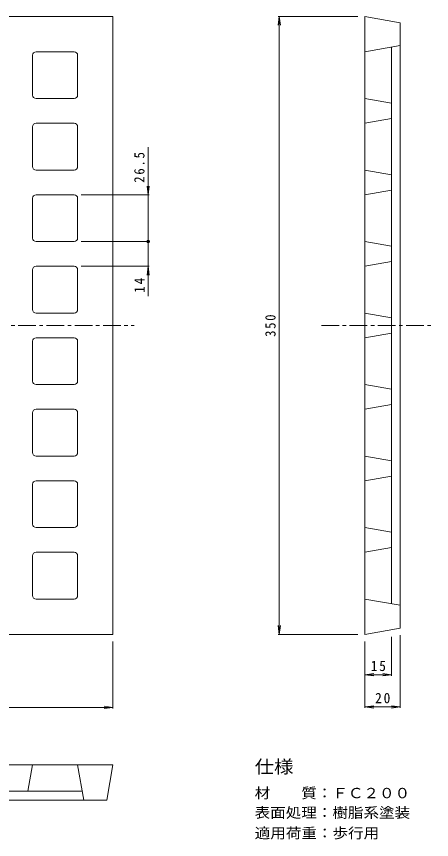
# Model space of a CAD drawing. Units: millimetres, scale not verified. Extents: x -374 to 324, y -272 to 274.
# Drawn here: x 89.1 to 324, y -209.1 to 257.1 of the extents above; entities that cross this region are included whole.
import ezdxf
from ezdxf.enums import TextEntityAlignment as Align

# ---------------------------------------------------------------- set-up
doc = ezdxf.new("R2010")
doc.units = ezdxf.units.MM
doc.header["$LTSCALE"] = 2
doc.header["$PDMODE"] = 32
doc.header["$PDSIZE"] = 1.6
doc.linetypes.add('CHAIN1', pattern=[8, 5, -1, 1, -1])
doc.layers.add('0-0_通り芯', color=3, linetype='Continuous', lineweight=9)
doc.layers.add('0-4_寸法', color=7, linetype='Continuous', lineweight=9)
doc.layers.add('0-5_仕様文', color=2, linetype='Continuous')
doc.styles.add('ＭＳ ゴシック', font='')
doc.styles.get('ＭＳ ゴシック').set_extended_font_data('MS Gothic')

msp = doc.modelspace()

# ---------------------------------------------------------------- linework, layer by layer
at = {"layer": '0-0_通り芯'}
for p, q in [((-356.307, 257.06), (143.693, 257.06)), ((143.693, -92.94), (143.693, 257.06)), ((286.284, -92.94), (286.284, 257.06)), ((286.284, 257.06), (306.284, 253.533)), ((306.284, -89.414), (306.284, 253.533)), ((286.284, 237.06), (306.284, 240.586)), ((301.284, -75.585), (301.284, 239.705)), ((98.193, 212.56), (98.193, 235.06)), ((100.193, 237.06), (121.693, 237.06)), ((123.693, 212.56), (123.693, 235.06)), ((100.193, 210.56), (121.693, 210.56)), ((286.284, 210.56), (301.284, 207.915)), ((100.193, 196.56), (121.693, 196.56)), ((286.284, 196.56), (301.284, 199.205)), ((98.193, 172.06), (98.193, 194.56)), ((123.693, 172.06), (123.693, 194.56)), ((100.193, 170.06), (121.693, 170.06)), ((286.284, 170.06), (301.284, 167.415)), ((286.284, 156.06), (301.284, 158.705)), ((98.193, 131.56), (98.193, 154.06)), ((100.193, 156.06), (121.693, 156.06)), ((123.693, 131.56), (123.693, 154.06)), ((100.193, 129.56), (121.693, 129.56)), ((286.284, 129.56), (301.284, 126.915)), ((286.284, 115.56), (301.284, 118.205)), ((98.193, 91.06), (98.193, 113.56)), ((100.193, 115.56), (121.693, 115.56)), ((123.693, 91.06), (123.693, 113.56)), ((100.193, 89.06), (121.693, 89.06)), ((286.284, 89.06), (301.284, 86.415)), ((100.193, 75.06), (121.693, 75.06)), ((286.284, 75.06), (301.284, 77.705)), ((98.193, 73.06), (98.193, 50.56)), ((123.693, 73.06), (123.693, 50.56)), ((100.193, 48.56), (121.693, 48.56)), ((286.284, 48.56), (301.284, 45.915)), ((100.193, 34.56), (121.693, 34.56)), ((286.284, 34.56), (301.284, 37.205)), ((98.193, 32.56), (98.193, 10.06)), ((123.693, 32.56), (123.693, 10.06)), ((100.193, 8.06), (121.693, 8.06)), ((286.284, 8.06), (301.284, 5.415)), ((286.284, -5.94), (301.284, -3.295)), ((98.193, -7.94), (98.193, -30.44)), ((100.193, -5.94), (121.693, -5.94)), ((123.693, -7.94), (123.693, -30.44)), ((100.193, -32.44), (121.693, -32.44)), ((286.284, -32.44), (301.284, -35.085)), ((100.193, -46.44), (121.693, -46.44)), ((286.284, -46.44), (301.284, -43.795)), ((98.193, -48.44), (98.193, -70.94)), ((123.693, -48.44), (123.693, -70.94)), ((100.193, -72.94), (121.693, -72.94)), ((286.284, -72.94), (306.284, -76.467)), ((-356.307, -92.94), (143.693, -92.94)), ((286.284, -92.94), (306.284, -89.414)), ((143.693, -166.745), (-356.307, -166.745)), ((98.193, -166.745), (95.548, -181.745)), ((123.693, -166.745), (127.219, -186.745)), ((143.693, -166.745), (140.166, -186.745)), ((126.338, -181.745), (-338.952, -181.745)), ((140.166, -186.745), (-352.78, -186.745))]:
    msp.add_line(p, q, dxfattribs=at)
at = {"layer": '0-0_通り芯', "linetype": 'CHAIN1'}
for p, q in [((-373.931, 82.06), (155.727, 82.06)), ((261.6, 82.06), (323.952, 82.06))]:
    msp.add_line(p, q, dxfattribs=at)
at = {"layer": '0-0_通り芯'}
for centre, start, end in [((100.193, 235.06), 90, 180), ((121.693, 235.06), 0, 90), ((100.193, 212.56), 180, 270), ((121.693, 212.56), 270, 0), ((100.193, 194.56), 90, 180), ((121.693, 194.56), 0, 90), ((100.193, 172.06), 180, 270), ((121.693, 172.06), 270, 0), ((100.193, 154.06), 90, 180), ((121.693, 154.06), 0, 90), ((100.193, 131.56), 180, 270), ((121.693, 131.56), 270, 0), ((100.193, 113.56), 90, 180), ((121.693, 113.56), 0, 90), ((100.193, 91.06), 180, 270), ((121.693, 91.06), 270, 0), ((100.193, 73.06), 89.99998, 180), ((121.693, 73.06), 1.40329, 90), ((100.193, 50.56), 180, 270), ((121.693, 50.56), 270, 0), ((100.193, 32.56), 89.99998, 180), ((121.693, 32.56), 1.40329, 90), ((100.193, 10.06), 180, 270), ((121.693, 10.06), 270, 0), ((100.193, -7.94), 89.99998, 180), ((121.693, -7.94), 1.40329, 90), ((100.193, -30.44), 180, 270), ((121.693, -30.44), 270, 0), ((100.193, -48.44), 89.99998, 180), ((121.693, -48.44), 1.40329, 90), ((100.193, -70.94), 180, 270), ((121.693, -70.94), 270, 0)]:
    msp.add_arc(centre, 2, start, end, dxfattribs=at)
at = {"layer": '0-4_寸法'}
for p, q in [((237.786, 257.06), (237.134, 252.102)), ((237.186, 257.06), (282.284, 257.06)), ((237.786, -92.94), (237.786, 257.06)), ((237.786, 257.06), (238.439, 252.102)), ((163.603, 183.112), (163.603, 129.56)), ((163.603, 156.06), (162.95, 161.017)), ((163.603, 156.06), (164.255, 161.017)), ((164.203, 156.06), (125.693, 156.06)), ((164.203, 129.56), (125.693, 129.56)), ((163.603, 129.56), (163.603, 98.651)), ((164.203, 115.56), (125.693, 115.56)), ((163.603, 115.56), (162.95, 110.602)), ((163.603, 115.56), (164.255, 110.602)), ((237.786, -92.94), (237.134, -87.983)), ((237.786, -92.94), (238.439, -87.983)), ((237.186, -92.94), (282.284, -92.94)), ((143.693, -134.879), (143.693, -96.94)), ((286.284, -116.388), (286.284, -96.94)), ((286.284, -134.612), (286.284, -96.94)), ((301.284, -116.388), (301.284, -94.295)), ((306.284, -134.612), (306.284, -93.414)), ((286.284, -115.788), (291.241, -115.135)), ((286.284, -115.788), (301.284, -115.788)), ((286.284, -115.788), (291.241, -116.44)), ((301.284, -115.788), (296.327, -115.135)), ((301.284, -115.788), (296.327, -116.44)), ((-356.307, -134.279), (143.693, -134.279)), ((143.693, -134.279), (138.736, -133.627)), ((143.693, -134.279), (138.736, -134.932)), ((286.284, -134.012), (291.241, -133.359)), ((286.284, -134.012), (306.284, -134.012)), ((286.284, -134.012), (291.241, -134.665)), ((306.284, -134.012), (301.327, -133.359)), ((306.284, -134.012), (301.327, -134.665))]:
    msp.add_line(p, q, dxfattribs=at)
msp.add_point((163.603, 129.56), dxfattribs=at)

# ---------------------------------------------------------------- texts
at = {"layer": '0-4_寸法', "color": 2, "char_height": 5.865, "attachment_point": 7, "rotation": 90, "style": 'ＭＳ ゴシック'}
for s, insert in [('\\T1.28;\\W0.9;26.5', (161.603, 162.864)), ('\\T1.27;\\W0.95;14', (161.603, 100.481)), ('\\T1.27;\\W0.9;350', (235.786, 75.56))]:
    msp.add_mtext(s, dxfattribs=dict(at, insert=insert))
at = {"layer": '0-4_寸法', "color": 2, "char_height": 5.865, "attachment_point": 7, "style": 'ＭＳ ゴシック'}
for s, insert in [('\\T1.27;\\W0.95;15', (289.534, -113.788)), ('\\T1.27;\\W0.95;20', (292.034, -132.012))]:
    msp.add_mtext(s, dxfattribs=dict(at, insert=insert))
at = {"layer": '0-5_仕様文', "color": 3, "style": 'ＭＳ ゴシック', "width": 1.1}
msp.add_text('仕様', height=7.331, dxfattribs=at).set_placement((223.846, -173.742), align=Align.BOTTOM_LEFT)
at = {"layer": '0-5_仕様文', "style": 'ＭＳ ゴシック', "width": 1.1}
for s, p in [('材\u3000\u3000質：ＦＣ２００', (223.849, -187.505)), ('表面処理：樹脂系塗装', (223.849, -198.564)), ('適用荷重：歩行用', (223.904, -210.192))]:
    msp.add_text(s, height=5.865, dxfattribs=at).set_placement(p, align=Align.BOTTOM_LEFT)

doc.saveas('drawing.dxf')
